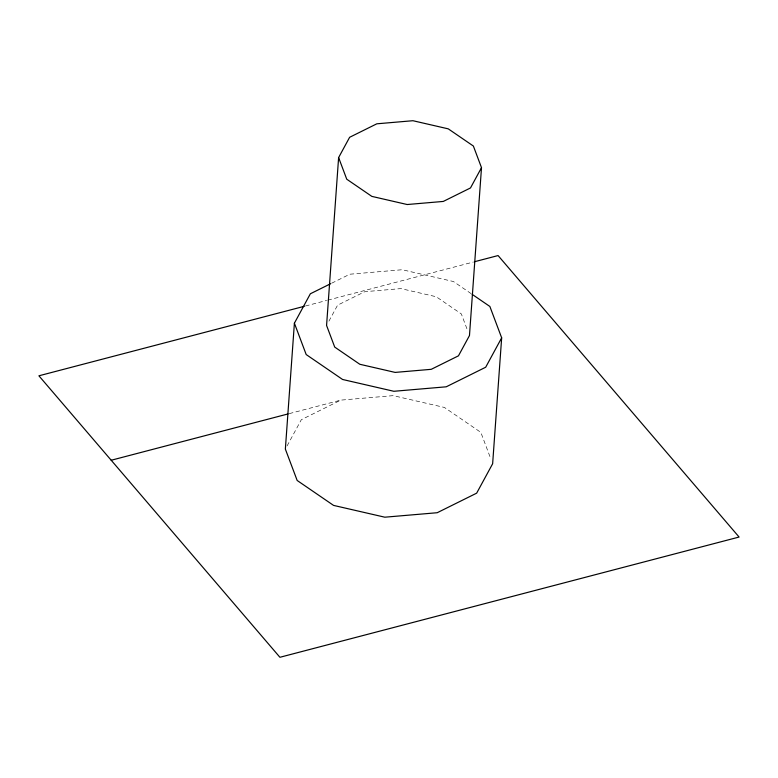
<?xml version="1.0" encoding="UTF-8"?>
<svg xmlns="http://www.w3.org/2000/svg" width="778" height="778" viewBox="0 0 778 778"><rect width="100%" height="100%" fill="white"/><g stroke="black" fill="none" stroke-linecap="round" stroke-linejoin="round"><path stroke-width="0.58" stroke-dasharray="3.89 2.92" d="M328.899 321.188L337.594 305.18L364.794 291.692L400.903 288.609L436.244 296.749L461.344 313.933L467.85 331.234M287.072 445.95L301.339 419.692L340.793 400.125L393.172 395.642L444.433 407.448L480.833 432.374L490.947 459.263M331.691 283.202L349.828 274.216L402.197 269.733L453.457 281.529L471.167 293.656M305.491 305.997L326.624 300.464M327.801 300.152L473.423 262.021M289.26 413.624L340.793 400.125"/><path stroke-width="1.17" d="M330.631 283.727L310.364 293.773L294.395 323.181L285.361 449.101L297.167 480.473L333.567 505.399L384.828 517.195L437.207 512.721L476.661 493.155L492.639 463.746L501.664 337.827L489.868 306.464L472.149 294.337M338.615 157.574L326.575 325.457L334.715 347.085L359.806 364.269L395.146 372.409L431.255 369.317L458.466 355.828L469.474 335.551L481.504 167.669L473.374 146.04L448.274 128.856L412.933 120.716L376.824 123.809L349.623 137.298L338.615 157.574L346.745 179.203L371.845 196.387L407.186 204.526L443.295 201.434L470.496 187.945L481.504 167.669M501.664 337.827L485.686 367.235L446.232 386.802L393.853 391.285L342.592 379.479L306.192 354.554L294.395 323.181M304.315 306.299L38.9 375.803L279.915 657.284L739.1 537.044L498.085 255.563L474.599 261.709M111.205 460.245L288.084 413.925"/></g></svg>
